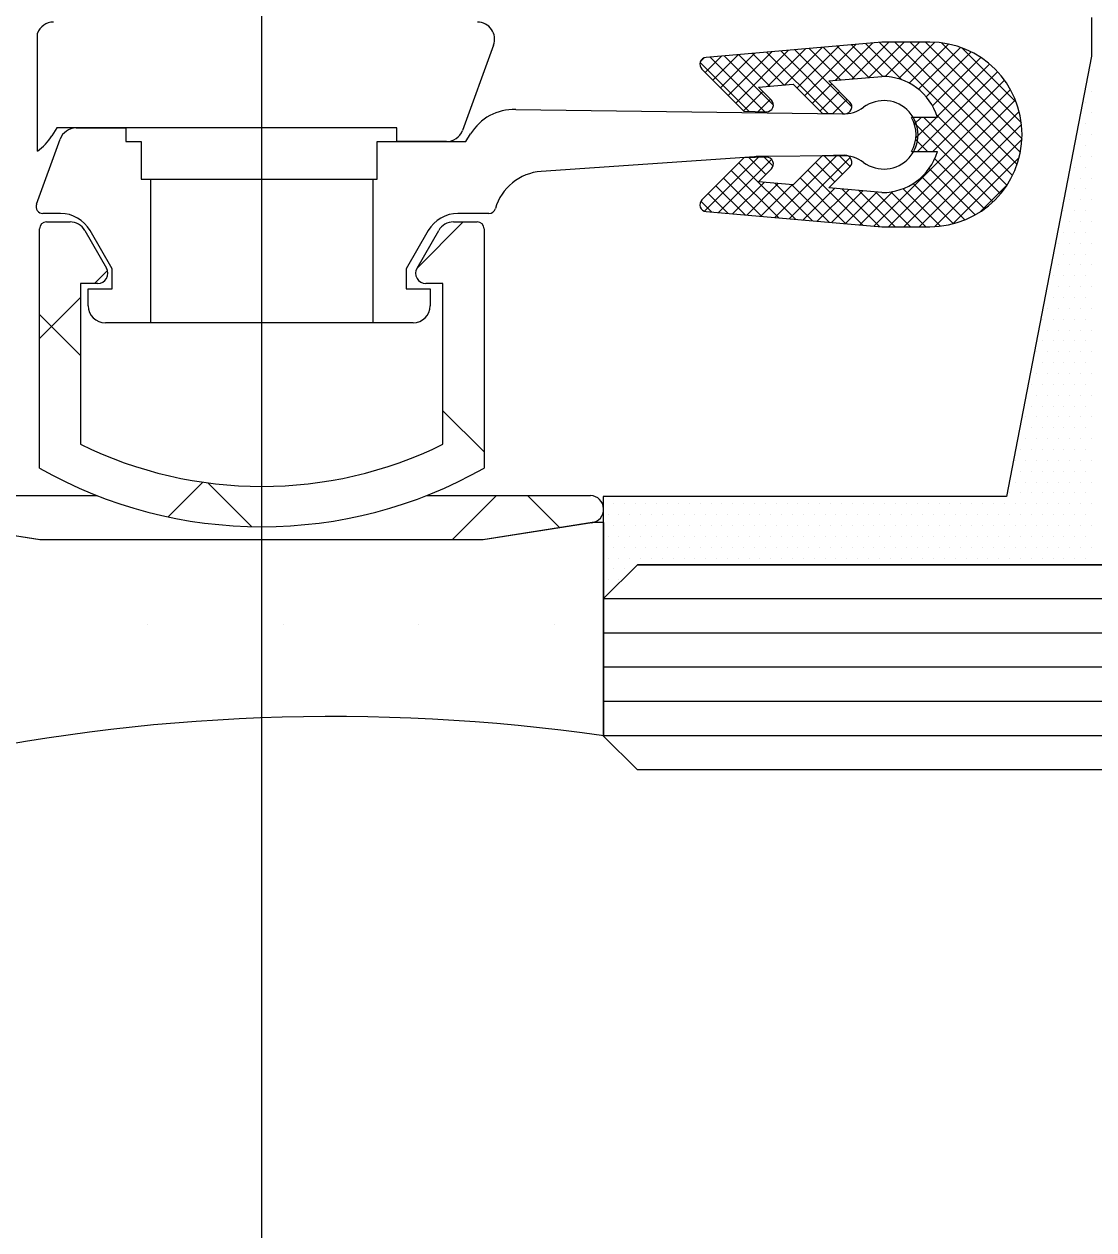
# Model space of a CAD drawing. Extents: x 820 to 5791, y 1495 to 5010.
# Drawn here: x 3401.441 to 3404.57, y 2075.662 to 2079.189 of the extents above; entities that cross this region are included whole.
import ezdxf

# ---------------------------------------------------------------- set-up
doc = ezdxf.new("R2010")
doc.units = 0
doc.header["$LTSCALE"] = 20
doc.layers.get('0').update_dxf_attribs({"linetype": 'CONTINUOUS', "lineweight": 15})
doc.layers.get('DEFPOINTS').update_dxf_attribs({"linetype": 'CONTINUOUS'})
doc.layers.add('_00_TT_PLASTER INTERIOR', color=60, linetype='CONTINUOUS', lineweight=0)
doc.layers.add('ölç', color=63, linetype='CONTINUOUS', lineweight=20)
doc.layers.add('dış ölçü', color=7, linetype='CONTINUOUS', lineweight=20, true_color=0x0d6787)
doc.styles.add('TRS', font='times.ttf', dxfattribs={"width": 0.8})
doc.dimstyles.new('dış ölçü', dxfattribs={"dimtxt": 12, "dimasz": 5, "dimexe": 5, "dimexo": 35, "dimgap": 5, "dimtad": 1, "dimdec": 0, "dimdsep": 46, "dimtxsty": 'TRS', "dimblk": 'DOT', "dimcen": 0, "dimdle": 0.1, "dimclrd": 256, "dimclre": 256, "dimclrt": 73, "dimadec": 0, "dimazin": 0, "dimtfac": 0.3, "dimtdec": 0, "dimtix": 1, "dimtmove": 2, "dimatfit": 3, "dimldrblk": 'DOT', "dimfxl": 1, "dimfxlon": 1, "dimtolj": 1, "dimarcsym": 0})

# ---------------------------------------------------------------- blocks, each defined once
blk = doc.blocks.new('_Dot')
at = {"layer": 'ölç', "color": 0, "lineweight": -2}
blk.add_line((-0.5, 0), (-1, 0), dxfattribs=at)
at = {"layer": 'ölç', "color": 0, "const_width": 0.5}
blk.add_lwpolyline([(-0.25, 0, 1), (0.25, 0, 1)], format="xyb", close=True, dxfattribs=at)
blk = doc.blocks.new('*D176')
at = {"layer": 'DEFPOINTS', "color": 0, "transparency": 16777216}
for p in [(2844.1763, 2097.0445), (3414.391, 2084.5543), (3414.391, 1809.2783)]:
    blk.add_point(p, dxfattribs=at)
at = {"layer": 'dış ölçü', "lineweight": -2, "transparency": 16777216}
for p, q in [((2844.1763, 1810.2783), (2844.1763, 1804.2783)), ((3414.391, 1810.2783), (3414.391, 1804.2783)), ((2849.1763, 1809.2783), (3409.391, 1809.2783))]:
    blk.add_line(p, q, dxfattribs=at)
at = {"layer": 'dış ölçü', "lineweight": -2, "transparency": 16777216, "xscale": 5, "yscale": 5, "zscale": 5, "rotation": 180}
blk.add_blockref('_Dot', (2844.1763, 1809.2783), dxfattribs=at)
at = {"layer": 'dış ölçü', "lineweight": -2, "transparency": 16777216, "xscale": 5, "yscale": 5, "zscale": 5}
blk.add_blockref('_Dot', (3414.391, 1809.2783), dxfattribs=at)
at = {"layer": 'dış ölçü', "color": 73, "transparency": 16777216, "insert": (3129.2837, 1820.3994), "char_height": 12, "attachment_point": 5, "style": 'TRS'}
blk.add_mtext('\\A1;570', dxfattribs=at)
blk = doc.blocks.new('*D180')
at = {"layer": 'DEFPOINTS', "color": 0, "transparency": 16777216}
for p in [(3700.9717, 2100.0445), (2054.2879, 2083.4408), (3700.9717, 1729.2783)]:
    blk.add_point(p, dxfattribs=at)
at = {"layer": 'dış ölçü', "lineweight": -2, "transparency": 16777216}
for p, q in [((2054.2879, 1730.2783), (2054.2879, 1724.2783)), ((3700.9717, 1730.2783), (3700.9717, 1724.2783)), ((2059.2879, 1729.2783), (3695.9717, 1729.2783))]:
    blk.add_line(p, q, dxfattribs=at)
at = {"layer": 'dış ölçü', "lineweight": -2, "transparency": 16777216, "xscale": 5, "yscale": 5, "zscale": 5, "rotation": 180}
blk.add_blockref('_Dot', (2054.2879, 1729.2783), dxfattribs=at)
at = {"layer": 'dış ölçü', "lineweight": -2, "transparency": 16777216, "xscale": 5, "yscale": 5, "zscale": 5}
blk.add_blockref('_Dot', (3700.9717, 1729.2783), dxfattribs=at)
at = {"layer": 'dış ölçü', "color": 73, "transparency": 16777216, "insert": (2877.6298, 1740.3994), "char_height": 12, "attachment_point": 5, "style": 'TRS'}
blk.add_mtext('\\A1;1647', dxfattribs=at)
blk = doc.blocks.new('HGJFG')
at = {"color": 9, "ltscale": 0.5}
blk.add_line((-1762.4509, -3298.0946), (-1762.4509, -3268.2405), dxfattribs=at)
at = {"color": 9}
for p, q in [((-1760.0245, -3291.1423), (-1760.0245, -3291.2551)), ((-1763.1072, -3291.5327), (-1763.1072, -3291.1882)), ((-1761.773, -3291.2224), (-1761.8639, -3291.4721)), ((-1760.6368, -3291.214), (-1761.1514, -3291.2588)), ((-1760.9703, -3291.343), (-1760.8607, -3291.2335)), ((-1760.9211, -3291.3387), (-1760.8116, -3291.2292)), ((-1760.7249, -3291.403), (-1760.8916, -3291.2362)), ((-1760.8852, -3291.3478), (-1760.7624, -3291.2249)), ((-1760.8628, -3291.3702), (-1760.7132, -3291.2207)), ((-1760.7583, -3291.3246), (-1760.8503, -3291.2326)), ((-1760.717, -3291.321), (-1760.809, -3291.229)), ((-1760.7735, -3291.3259), (-1760.664, -3291.2164)), ((-1760.6757, -3291.3174), (-1760.7677, -3291.2254)), ((-1760.6342, -3291.314), (-1760.7264, -3291.2218)), ((-1760.7244, -3291.3216), (-1760.6168, -3291.214)), ((-1760.5792, -3291.3241), (-1760.6851, -3291.2182)), ((-1760.6752, -3291.3173), (-1760.5719, -3291.214)), ((-1760.2548, -3291.6036), (-1760.6438, -3291.2146)), ((-1760.497, -3291.214), (-1760.6368, -3291.214)), ((-1760.6272, -3291.3143), (-1760.527, -3291.214)), ((-1760.2416, -3291.5719), (-1760.5995, -3291.214)), ((-1760.589, -3291.3209), (-1760.4825, -3291.2144)), ((-1760.5571, -3291.3339), (-1760.4427, -3291.2195)), ((-1760.2321, -3291.5365), (-1760.5546, -3291.214)), ((-1760.5301, -3291.3518), (-1760.4075, -3291.2293)), ((-1760.2272, -3291.4965), (-1760.5097, -3291.214)), ((-1760.2291, -3291.4496), (-1760.4626, -3291.2162)), ((-1760.2438, -3291.3901), (-1760.403, -3291.2309)), ((-1761.1684, -3291.2717), (-1761.1566, -3291.2599)), ((-1761.1542, -3291.3024), (-1761.1066, -3291.2549)), ((-1760.9799, -3291.4173), (-1761.1395, -3291.2577)), ((-1761.1317, -3291.3249), (-1761.0575, -3291.2506)), ((-1761.1093, -3291.3473), (-1761.0083, -3291.2463)), ((-1760.9543, -3291.398), (-1761.0982, -3291.2541)), ((-1761.0868, -3291.3698), (-1760.9591, -3291.242)), ((-1761.0644, -3291.3922), (-1760.9099, -3291.2378)), ((-1760.9649, -3291.3425), (-1761.0569, -3291.2505)), ((-1760.9236, -3291.3389), (-1761.0156, -3291.2469)), ((-1760.7956, -3291.422), (-1760.9743, -3291.2434)), ((-1760.7495, -3291.4232), (-1760.9329, -3291.2398)), ((-1760.5073, -3291.374), (-1760.376, -3291.2426)), ((-1760.4889, -3291.4005), (-1760.3476, -3291.2591)), ((-1760.0245, -3291.2551), (-1760.2724, -3292.5423)), ((-1761.026, -3291.4161), (-1761.1689, -3291.2732)), ((-1761.1638, -3291.2928), (-1761.0408, -3291.4158)), ((-1760.5327, -3291.5341), (-1760.299, -3291.3004)), ((-1760.4752, -3291.4317), (-1760.322, -3291.2784)), ((-1760.0253, -3291.2941), (-1760.0253, -3291.2941)), ((-1760.998, -3291.3454), (-1760.8964, -3291.3366)), ((-1760.8964, -3291.3366), (-1760.8114, -3291.4216)), ((-1760.8403, -3291.3927), (-1760.7838, -3291.3361)), ((-1760.7923, -3291.3275), (-1760.637, -3291.314)), ((-1760.7307, -3291.3892), (-1760.7923, -3291.3275)), ((-1760.4878, -3291.5341), (-1760.2787, -3291.325)), ((-1761.0419, -3291.4147), (-1760.9854, -3291.3581)), ((-1760.9601, -3291.3833), (-1760.998, -3291.3454)), ((-1760.8179, -3291.4151), (-1760.7613, -3291.3586)), ((-1760.6608, -3291.752), (-1760.2612, -3291.3524)), ((-1760.0253, -3291.3576), (-1760.0253, -3291.3576)), ((-1761.7083, -3291.4107), (-1760.7525, -3291.424)), ((-1760.9992, -3291.4168), (-1760.9629, -3291.3806)), ((-1760.7803, -3291.4224), (-1760.7389, -3291.381)), ((-1760.618, -3291.754), (-1760.2467, -3291.3827)), ((-1760.0412, -3291.3894), (-1760.0412, -3291.3894)), ((-1761.0408, -3291.4158), (-1760.9748, -3291.4175)), ((-1760.8114, -3291.4216), (-1760.7454, -3291.4233)), ((-1760.5731, -3291.754), (-1760.2355, -3291.4165)), ((-1760.4745, -3291.4341), (-1760.5503, -3291.4341)), ((-1760.5418, -3291.4533), (-1760.5225, -3291.4341)), ((-1760.5374, -3291.4939), (-1760.4776, -3291.4341)), ((-1760.2904, -3291.6579), (-1760.5142, -3291.4341)), ((-1760.2712, -3291.6321), (-1760.4771, -3291.4262)), ((-1760.0253, -3291.4211), (-1760.0253, -3291.4211)), ((-1763.05, -3291.465), (-1763.0646, -3291.4875)), ((-1762.0559, -3291.465), (-1763.05, -3291.465)), ((-1762.9939, -3291.465), (-1762.8489, -3291.465)), ((-1762.8489, -3291.465), (-1762.8489, -3291.505)), ((-1762.0559, -3291.505), (-1762.0559, -3291.465)), ((-1761.8539, -3291.505), (-1761.8402, -3291.4826)), ((-1760.3122, -3291.6809), (-1760.5428, -3291.4503)), ((-1760.5282, -3291.754), (-1760.2286, -3291.4544)), ((-1760.0412, -3291.4529), (-1760.0412, -3291.4529)), ((-1763.1101, -3291.6882), (-1763.0409, -3291.4979)), ((-1762.8489, -3291.505), (-1762.8034, -3291.505)), ((-1762.8034, -3291.505), (-1762.8034, -3291.615)), ((-1762.1134, -3291.615), (-1762.1134, -3291.505)), ((-1762.1134, -3291.505), (-1761.8539, -3291.505)), ((-1761.9109, -3291.505), (-1762.0559, -3291.505)), ((-1760.504, -3291.5341), (-1760.5382, -3291.4998)), ((-1760.4829, -3291.7537), (-1760.2273, -3291.4981)), ((-1760.0729, -3291.5164), (-1760.0729, -3291.5164)), ((-1760.0571, -3291.4846), (-1760.0571, -3291.4846)), ((-1760.0412, -3291.5164), (-1760.0412, -3291.5164)), ((-1760.0253, -3291.4846), (-1760.0253, -3291.4846)), ((-1761.0094, -3291.549), (-1761.6338, -3291.5922)), ((-1761.0408, -3291.5523), (-1761.1638, -3291.6753)), ((-1761.156, -3291.7084), (-1760.9989, -3291.5513)), ((-1760.9748, -3291.5506), (-1761.0408, -3291.5523)), ((-1760.9761, -3291.6007), (-1761.0249, -3291.5519)), ((-1760.7525, -3291.546), (-1761.0007, -3291.5487)), ((-1760.9552, -3291.5767), (-1760.9811, -3291.5508)), ((-1760.95, -3291.7268), (-1760.7685, -3291.5453)), ((-1760.9087, -3291.7304), (-1760.7298, -3291.5516)), ((-1760.8114, -3291.5464), (-1760.8964, -3291.6315)), ((-1760.7454, -3291.5447), (-1760.8114, -3291.5464)), ((-1760.7521, -3291.6002), (-1760.806, -3291.5463)), ((-1760.7297, -3291.5778), (-1760.7622, -3291.5452)), ((-1760.5504, -3291.5341), (-1760.4745, -3291.5341)), ((-1760.5489, -3291.5341), (-1760.5498, -3291.5331)), ((-1760.4299, -3291.7456), (-1760.2354, -3291.5511)), ((-1760.0571, -3291.5481), (-1760.0571, -3291.5481)), ((-1760.0253, -3291.5481), (-1760.0253, -3291.5481)), ((-1761.1152, -3291.7125), (-1760.9597, -3291.557)), ((-1760.9388, -3291.7278), (-1761.0776, -3291.5891)), ((-1760.8896, -3291.7321), (-1761.0551, -3291.5666)), ((-1760.998, -3291.6226), (-1760.9601, -3291.5848)), ((-1760.693, -3291.7492), (-1760.8535, -3291.5886)), ((-1760.7745, -3291.6227), (-1760.8311, -3291.5661)), ((-1760.7923, -3291.6405), (-1760.7307, -3291.5789)), ((-1760.3639, -3291.719), (-1760.4992, -3291.5837)), ((-1760.3367, -3291.7013), (-1760.4826, -3291.5554)), ((-1760.0729, -3291.5799), (-1760.0729, -3291.5799)), ((-1760.0412, -3291.5799), (-1760.0412, -3291.5799)), ((-1762.8034, -3291.615), (-1762.1134, -3291.615)), ((-1762.7763, -3291.615), (-1762.7763, -3292.035)), ((-1762.1263, -3291.615), (-1762.1263, -3292.035)), ((-1760.988, -3291.7235), (-1761.1, -3291.6115)), ((-1761.0739, -3291.7161), (-1760.9819, -3291.624)), ((-1760.8964, -3291.6315), (-1760.998, -3291.6226)), ((-1760.7421, -3291.7449), (-1760.876, -3291.611)), ((-1760.3941, -3291.7337), (-1760.5202, -3291.6076)), ((-1760.0888, -3291.6116), (-1760.0888, -3291.6116)), ((-1760.0571, -3291.6116), (-1760.0571, -3291.6116)), ((-1760.0253, -3291.6116), (-1760.0253, -3291.6116)), ((-1761.0863, -3291.715), (-1761.1449, -3291.6564)), ((-1761.0372, -3291.7193), (-1761.1225, -3291.634)), ((-1761.0326, -3291.7197), (-1760.9406, -3291.6276)), ((-1760.9913, -3291.7232), (-1760.8993, -3291.6312)), ((-1760.8405, -3291.7363), (-1760.95, -3291.6268)), ((-1760.7913, -3291.7406), (-1760.9008, -3291.6311)), ((-1760.8674, -3291.734), (-1760.7753, -3291.642)), ((-1760.826, -3291.7376), (-1760.734, -3291.6456)), ((-1760.637, -3291.6541), (-1760.7923, -3291.6405)), ((-1760.7847, -3291.7412), (-1760.6928, -3291.6492)), ((-1760.6438, -3291.7534), (-1760.7533, -3291.6439)), ((-1760.7434, -3291.7448), (-1760.6515, -3291.6528)), ((-1760.5983, -3291.754), (-1760.7041, -3291.6482)), ((-1760.7021, -3291.7484), (-1760.6047, -3291.651)), ((-1760.5534, -3291.754), (-1760.6549, -3291.6525)), ((-1760.5085, -3291.754), (-1760.6105, -3291.652)), ((-1760.4654, -3291.7522), (-1760.5752, -3291.6425)), ((-1760.4277, -3291.745), (-1760.5454, -3291.6273)), ((-1760.3499, -3291.7105), (-1760.2705, -3291.6311)), ((-1760.0729, -3291.6434), (-1760.0729, -3291.6434)), ((-1760.0412, -3291.6434), (-1760.0412, -3291.6434)), ((-1761.1355, -3291.7107), (-1761.1669, -3291.6793)), ((-1760.0888, -3291.6751), (-1760.0888, -3291.6751)), ((-1760.0571, -3291.6751), (-1760.0571, -3291.6751)), ((-1760.0253, -3291.6751), (-1760.0253, -3291.6751)), ((-1763.0396, -3291.715), (-1763.0913, -3291.715)), ((-1761.7868, -3291.715), (-1761.8772, -3291.715)), ((-1761.7868, -3291.715), (-1761.7868, -3291.715)), ((-1761.1514, -3291.7093), (-1760.637, -3291.754)), ((-1760.1047, -3291.7069), (-1760.1047, -3291.7069)), ((-1760.0729, -3291.7069), (-1760.0729, -3291.7069)), ((-1760.0412, -3291.7069), (-1760.0412, -3291.7069)), ((-1763.1009, -3292.4599), (-1763.1009, -3291.7599)), ((-1763.0809, -3291.7399), (-1763.0118, -3291.7399)), ((-1762.9685, -3291.7649), (-1762.9049, -3291.8749)), ((-1762.8884, -3291.877), (-1762.953, -3291.765)), ((-1761.9638, -3291.765), (-1762.0284, -3291.877)), ((-1761.8619, -3291.7399), (-1761.9969, -3291.875)), ((-1761.9969, -3291.8749), (-1761.9334, -3291.7649)), ((-1761.8901, -3291.7399), (-1761.8209, -3291.7399)), ((-1761.8009, -3291.7599), (-1761.8009, -3292.4599)), ((-1760.637, -3291.754), (-1760.497, -3291.754)), ((-1760.0888, -3291.7386), (-1760.0888, -3291.7386)), ((-1760.0571, -3291.7386), (-1760.0571, -3291.7386)), ((-1760.0253, -3291.7386), (-1760.0253, -3291.7386)), ((-1760.1047, -3291.7704), (-1760.1047, -3291.7704)), ((-1760.0729, -3291.7704), (-1760.0729, -3291.7704)), ((-1760.0412, -3291.7704), (-1760.0412, -3291.7704)), ((-1760.1206, -3291.8021), (-1760.1206, -3291.8021)), ((-1760.1047, -3291.8339), (-1760.1047, -3291.8339)), ((-1760.0888, -3291.8021), (-1760.0888, -3291.8021)), ((-1760.0729, -3291.8339), (-1760.0729, -3291.8339)), ((-1760.0571, -3291.8021), (-1760.0571, -3291.8021)), ((-1760.0412, -3291.8339), (-1760.0412, -3291.8339)), ((-1760.0253, -3291.8021), (-1760.0253, -3291.8021)), ((-1760.1206, -3291.8656), (-1760.1206, -3291.8656)), ((-1760.0888, -3291.8656), (-1760.0888, -3291.8656)), ((-1760.0571, -3291.8656), (-1760.0571, -3291.8656)), ((-1760.0253, -3291.8656), (-1760.0253, -3291.8656)), ((-1762.902, -3291.882), (-1762.9399, -3291.9199)), ((-1762.8884, -3291.935), (-1762.8884, -3291.877)), ((-1762.0284, -3291.877), (-1762.0284, -3291.935)), ((-1760.1364, -3291.8974), (-1760.1364, -3291.8974)), ((-1760.1047, -3291.8974), (-1760.1047, -3291.8974)), ((-1760.0729, -3291.8974), (-1760.0729, -3291.8974)), ((-1760.0412, -3291.8974), (-1760.0412, -3291.8974)), ((-1762.9309, -3291.9199), (-1762.9809, -3291.9199)), ((-1762.9809, -3291.9199), (-1762.9809, -3292.3899)), ((-1762.9584, -3291.985), (-1762.9584, -3291.935)), ((-1762.9584, -3291.935), (-1762.8884, -3291.935)), ((-1762.0284, -3291.935), (-1761.9584, -3291.935)), ((-1761.9209, -3291.9199), (-1761.9709, -3291.9199)), ((-1761.9584, -3291.935), (-1761.9584, -3291.985)), ((-1761.9209, -3292.3899), (-1761.9209, -3291.9199)), ((-1760.1523, -3291.9291), (-1760.1523, -3291.9291)), ((-1760.1206, -3291.9291), (-1760.1206, -3291.9291)), ((-1760.0888, -3291.9291), (-1760.0888, -3291.9291)), ((-1760.0571, -3291.9291), (-1760.0571, -3291.9291)), ((-1760.0253, -3291.9291), (-1760.0253, -3291.9291)), ((-1762.9809, -3291.9609), (-1763.1009, -3292.0809)), ((-1760.1364, -3291.9609), (-1760.1364, -3291.9609)), ((-1760.1047, -3291.9609), (-1760.1047, -3291.9609)), ((-1760.0729, -3291.9609), (-1760.0729, -3291.9609)), ((-1760.0412, -3291.9609), (-1760.0412, -3291.9609)), ((-1763.1009, -3292.0105), (-1762.9809, -3292.1305)), ((-1760.1523, -3291.9926), (-1760.1523, -3291.9926)), ((-1760.1206, -3291.9926), (-1760.1206, -3291.9926)), ((-1760.0888, -3291.9926), (-1760.0888, -3291.9926)), ((-1760.0571, -3291.9926), (-1760.0571, -3291.9926)), ((-1760.0253, -3291.9926), (-1760.0253, -3291.9926)), ((-1762.0084, -3292.035), (-1762.9084, -3292.035)), ((-1760.1682, -3292.0244), (-1760.1682, -3292.0244)), ((-1760.1364, -3292.0244), (-1760.1364, -3292.0244)), ((-1760.1047, -3292.0244), (-1760.1047, -3292.0244)), ((-1760.0729, -3292.0244), (-1760.0729, -3292.0244)), ((-1760.0412, -3292.0244), (-1760.0412, -3292.0244)), ((-1760.1523, -3292.0561), (-1760.1523, -3292.0561)), ((-1760.1206, -3292.0561), (-1760.1206, -3292.0561)), ((-1760.0888, -3292.0561), (-1760.0888, -3292.0561)), ((-1760.0571, -3292.0561), (-1760.0571, -3292.0561)), ((-1760.0253, -3292.0561), (-1760.0253, -3292.0561)), ((-1760.1682, -3292.0879), (-1760.1682, -3292.0879)), ((-1760.1364, -3292.0879), (-1760.1364, -3292.0879)), ((-1760.1047, -3292.0879), (-1760.1047, -3292.0879)), ((-1760.0729, -3292.0879), (-1760.0729, -3292.0879)), ((-1760.0412, -3292.0879), (-1760.0412, -3292.0879)), ((-1760.1841, -3292.1196), (-1760.1841, -3292.1196)), ((-1760.1682, -3292.1514), (-1760.1682, -3292.1514)), ((-1760.1523, -3292.1196), (-1760.1523, -3292.1196)), ((-1760.1364, -3292.1514), (-1760.1364, -3292.1514)), ((-1760.1206, -3292.1196), (-1760.1206, -3292.1196)), ((-1760.1047, -3292.1514), (-1760.1047, -3292.1514)), ((-1760.0888, -3292.1196), (-1760.0888, -3292.1196)), ((-1760.0729, -3292.1514), (-1760.0729, -3292.1514)), ((-1760.0571, -3292.1196), (-1760.0571, -3292.1196)), ((-1760.0412, -3292.1514), (-1760.0412, -3292.1514)), ((-1760.0253, -3292.1196), (-1760.0253, -3292.1196)), ((-1760.1841, -3292.1831), (-1760.1841, -3292.1831)), ((-1760.1523, -3292.1831), (-1760.1523, -3292.1831)), ((-1760.1206, -3292.1831), (-1760.1206, -3292.1831)), ((-1760.0888, -3292.1831), (-1760.0888, -3292.1831)), ((-1760.0571, -3292.1831), (-1760.0571, -3292.1831)), ((-1760.0253, -3292.1831), (-1760.0253, -3292.1831)), ((-1760.1999, -3292.2149), (-1760.1999, -3292.2149)), ((-1760.1682, -3292.2149), (-1760.1682, -3292.2149)), ((-1760.1364, -3292.2149), (-1760.1364, -3292.2149)), ((-1760.1047, -3292.2149), (-1760.1047, -3292.2149)), ((-1760.0729, -3292.2149), (-1760.0729, -3292.2149)), ((-1760.0412, -3292.2149), (-1760.0412, -3292.2149)), ((-1760.1841, -3292.2466), (-1760.1841, -3292.2466)), ((-1760.1523, -3292.2466), (-1760.1523, -3292.2466)), ((-1760.1206, -3292.2466), (-1760.1206, -3292.2466)), ((-1760.0888, -3292.2466), (-1760.0888, -3292.2466)), ((-1760.0571, -3292.2466), (-1760.0571, -3292.2466)), ((-1760.0253, -3292.2466), (-1760.0253, -3292.2466)), ((-1761.9209, -3292.2925), (-1761.8009, -3292.4125)), ((-1760.1999, -3292.2784), (-1760.1999, -3292.2784)), ((-1760.1682, -3292.2784), (-1760.1682, -3292.2784)), ((-1760.1364, -3292.2784), (-1760.1364, -3292.2784)), ((-1760.1047, -3292.2784), (-1760.1047, -3292.2784)), ((-1760.0729, -3292.2784), (-1760.0729, -3292.2784)), ((-1760.0412, -3292.2784), (-1760.0412, -3292.2784)), ((-1760.2158, -3292.3101), (-1760.2158, -3292.3101)), ((-1760.1841, -3292.3101), (-1760.1841, -3292.3101)), ((-1760.1523, -3292.3101), (-1760.1523, -3292.3101)), ((-1760.1206, -3292.3101), (-1760.1206, -3292.3101)), ((-1760.0888, -3292.3101), (-1760.0888, -3292.3101)), ((-1760.0571, -3292.3101), (-1760.0571, -3292.3101)), ((-1760.0253, -3292.3101), (-1760.0253, -3292.3101)), ((-1760.2317, -3292.3419), (-1760.2317, -3292.3419)), ((-1760.1999, -3292.3419), (-1760.1999, -3292.3419)), ((-1760.1682, -3292.3419), (-1760.1682, -3292.3419)), ((-1760.1364, -3292.3419), (-1760.1364, -3292.3419)), ((-1760.1047, -3292.3419), (-1760.1047, -3292.3419)), ((-1760.0729, -3292.3419), (-1760.0729, -3292.3419)), ((-1760.0412, -3292.3419), (-1760.0412, -3292.3419)), ((-1760.2158, -3292.3736), (-1760.2158, -3292.3736)), ((-1760.1841, -3292.3736), (-1760.1841, -3292.3736)), ((-1760.1523, -3292.3736), (-1760.1523, -3292.3736)), ((-1760.1206, -3292.3736), (-1760.1206, -3292.3736)), ((-1760.0888, -3292.3736), (-1760.0888, -3292.3736)), ((-1760.0571, -3292.3736), (-1760.0571, -3292.3736)), ((-1760.0253, -3292.3736), (-1760.0253, -3292.3736)), ((-1760.2317, -3292.4054), (-1760.2317, -3292.4054)), ((-1760.1999, -3292.4054), (-1760.1999, -3292.4054)), ((-1760.1682, -3292.4054), (-1760.1682, -3292.4054)), ((-1760.1364, -3292.4054), (-1760.1364, -3292.4054)), ((-1760.1047, -3292.4054), (-1760.1047, -3292.4054)), ((-1760.0729, -3292.4054), (-1760.0729, -3292.4054)), ((-1760.0412, -3292.4054), (-1760.0412, -3292.4054)), ((-1760.2476, -3292.4371), (-1760.2476, -3292.4371)), ((-1760.2317, -3292.4689), (-1760.2317, -3292.4689)), ((-1760.2158, -3292.4371), (-1760.2158, -3292.4371)), ((-1760.1999, -3292.4689), (-1760.1999, -3292.4689)), ((-1760.1841, -3292.4371), (-1760.1841, -3292.4371)), ((-1760.1682, -3292.4689), (-1760.1682, -3292.4689)), ((-1760.1523, -3292.4371), (-1760.1523, -3292.4371)), ((-1760.1364, -3292.4689), (-1760.1364, -3292.4689)), ((-1760.1206, -3292.4371), (-1760.1206, -3292.4371)), ((-1760.1047, -3292.4689), (-1760.1047, -3292.4689)), ((-1760.0888, -3292.4371), (-1760.0888, -3292.4371)), ((-1760.0729, -3292.4689), (-1760.0729, -3292.4689)), ((-1760.0571, -3292.4371), (-1760.0571, -3292.4371)), ((-1760.0412, -3292.4689), (-1760.0412, -3292.4689)), ((-1760.0253, -3292.4371), (-1760.0253, -3292.4371)), ((-1762.6229, -3292.5009), (-1762.7244, -3292.6024)), ((-1762.6085, -3292.5029), (-1762.4807, -3292.6307)), ((-1760.2476, -3292.5006), (-1760.2476, -3292.5006)), ((-1760.2158, -3292.5006), (-1760.2158, -3292.5006)), ((-1760.1841, -3292.5006), (-1760.1841, -3292.5006)), ((-1760.1523, -3292.5006), (-1760.1523, -3292.5006)), ((-1760.1206, -3292.5006), (-1760.1206, -3292.5006)), ((-1760.0888, -3292.5006), (-1760.0888, -3292.5006)), ((-1760.0571, -3292.5006), (-1760.0571, -3292.5006)), ((-1760.0253, -3292.5006), (-1760.0253, -3292.5006)), ((-1763.4123, -3292.5399), (-1762.9329, -3292.5399)), ((-1761.969, -3292.5399), (-1761.4895, -3292.5399)), ((-1761.7639, -3292.5399), (-1761.8939, -3292.6699)), ((-1761.6735, -3292.5399), (-1761.579, -3292.6344)), ((-1760.2634, -3292.5324), (-1760.2634, -3292.5324)), ((-1760.2317, -3292.5324), (-1760.2317, -3292.5324)), ((-1760.1999, -3292.5324), (-1760.1999, -3292.5324)), ((-1760.1682, -3292.5324), (-1760.1682, -3292.5324)), ((-1760.1364, -3292.5324), (-1760.1364, -3292.5324)), ((-1760.1047, -3292.5324), (-1760.1047, -3292.5324)), ((-1760.0729, -3292.5324), (-1760.0729, -3292.5324)), ((-1760.0412, -3292.5324), (-1760.0412, -3292.5324)), ((-1760.2724, -3292.5423), (-1761.4524, -3292.5423)), ((-1761.4524, -3292.5423), (-1761.4524, -3292.8423)), ((-1761.4223, -3292.5641), (-1761.4223, -3292.5641)), ((-1761.3906, -3292.5641), (-1761.3906, -3292.5641)), ((-1761.3588, -3292.5641), (-1761.3588, -3292.5641)), ((-1761.3271, -3292.5641), (-1761.3271, -3292.5641)), ((-1761.2953, -3292.5641), (-1761.2953, -3292.5641)), ((-1761.2636, -3292.5641), (-1761.2636, -3292.5641)), ((-1761.2318, -3292.5641), (-1761.2318, -3292.5641)), ((-1761.2001, -3292.5641), (-1761.2001, -3292.5641)), ((-1761.1683, -3292.5641), (-1761.1683, -3292.5641)), ((-1761.1366, -3292.5641), (-1761.1366, -3292.5641)), ((-1761.1048, -3292.5641), (-1761.1048, -3292.5641)), ((-1761.0731, -3292.5641), (-1761.0731, -3292.5641)), ((-1761.0413, -3292.5641), (-1761.0413, -3292.5641)), ((-1761.0096, -3292.5641), (-1761.0096, -3292.5641)), ((-1760.9778, -3292.5641), (-1760.9778, -3292.5641)), ((-1760.9461, -3292.5641), (-1760.9461, -3292.5641)), ((-1760.9143, -3292.5641), (-1760.9143, -3292.5641)), ((-1760.8826, -3292.5641), (-1760.8826, -3292.5641)), ((-1760.8508, -3292.5641), (-1760.8508, -3292.5641)), ((-1760.8191, -3292.5641), (-1760.8191, -3292.5641)), ((-1760.7873, -3292.5641), (-1760.7873, -3292.5641)), ((-1760.7556, -3292.5641), (-1760.7556, -3292.5641)), ((-1760.7238, -3292.5641), (-1760.7238, -3292.5641)), ((-1760.6921, -3292.5641), (-1760.6921, -3292.5641)), ((-1760.6603, -3292.5641), (-1760.6603, -3292.5641)), ((-1760.6286, -3292.5641), (-1760.6286, -3292.5641)), ((-1760.5968, -3292.5641), (-1760.5968, -3292.5641)), ((-1760.5651, -3292.5641), (-1760.5651, -3292.5641)), ((-1760.5333, -3292.5641), (-1760.5333, -3292.5641)), ((-1760.5016, -3292.5641), (-1760.5016, -3292.5641)), ((-1760.4698, -3292.5641), (-1760.4698, -3292.5641)), ((-1760.4381, -3292.5641), (-1760.4381, -3292.5641)), ((-1760.4063, -3292.5641), (-1760.4063, -3292.5641)), ((-1760.3746, -3292.5641), (-1760.3746, -3292.5641)), ((-1760.3428, -3292.5641), (-1760.3428, -3292.5641)), ((-1760.3111, -3292.5641), (-1760.3111, -3292.5641)), ((-1760.2793, -3292.5641), (-1760.2793, -3292.5641)), ((-1760.2476, -3292.5641), (-1760.2476, -3292.5641)), ((-1760.2158, -3292.5641), (-1760.2158, -3292.5641)), ((-1760.1841, -3292.5641), (-1760.1841, -3292.5641)), ((-1760.1523, -3292.5641), (-1760.1523, -3292.5641)), ((-1760.1206, -3292.5641), (-1760.1206, -3292.5641)), ((-1760.0888, -3292.5641), (-1760.0888, -3292.5641)), ((-1760.0571, -3292.5641), (-1760.0571, -3292.5641)), ((-1760.0253, -3292.5641), (-1760.0253, -3292.5641)), ((-1761.4382, -3292.5959), (-1761.4382, -3292.5959)), ((-1761.4064, -3292.5959), (-1761.4064, -3292.5959)), ((-1761.3747, -3292.5959), (-1761.3747, -3292.5959)), ((-1761.3429, -3292.5959), (-1761.3429, -3292.5959)), ((-1761.3112, -3292.5959), (-1761.3112, -3292.5959)), ((-1761.2794, -3292.5959), (-1761.2794, -3292.5959)), ((-1761.2477, -3292.5959), (-1761.2477, -3292.5959)), ((-1761.2159, -3292.5959), (-1761.2159, -3292.5959)), ((-1761.1842, -3292.5959), (-1761.1842, -3292.5959)), ((-1761.1524, -3292.5959), (-1761.1524, -3292.5959)), ((-1761.1207, -3292.5959), (-1761.1207, -3292.5959)), ((-1761.0889, -3292.5959), (-1761.0889, -3292.5959)), ((-1761.0572, -3292.5959), (-1761.0572, -3292.5959)), ((-1761.0254, -3292.5959), (-1761.0254, -3292.5959)), ((-1760.9937, -3292.5959), (-1760.9937, -3292.5959)), ((-1760.9619, -3292.5959), (-1760.9619, -3292.5959)), ((-1760.9302, -3292.5959), (-1760.9302, -3292.5959)), ((-1760.8984, -3292.5959), (-1760.8984, -3292.5959)), ((-1760.8667, -3292.5959), (-1760.8667, -3292.5959)), ((-1760.8349, -3292.5959), (-1760.8349, -3292.5959)), ((-1760.8032, -3292.5959), (-1760.8032, -3292.5959)), ((-1760.7714, -3292.5959), (-1760.7714, -3292.5959)), ((-1760.7397, -3292.5959), (-1760.7397, -3292.5959)), ((-1760.7079, -3292.5959), (-1760.7079, -3292.5959)), ((-1760.6762, -3292.5959), (-1760.6762, -3292.5959)), ((-1760.6444, -3292.5959), (-1760.6444, -3292.5959)), ((-1760.6127, -3292.5959), (-1760.6127, -3292.5959)), ((-1760.5809, -3292.5959), (-1760.5809, -3292.5959)), ((-1760.5492, -3292.5959), (-1760.5492, -3292.5959)), ((-1760.5174, -3292.5959), (-1760.5174, -3292.5959)), ((-1760.4857, -3292.5959), (-1760.4857, -3292.5959)), ((-1760.4539, -3292.5959), (-1760.4539, -3292.5959)), ((-1760.4222, -3292.5959), (-1760.4222, -3292.5959)), ((-1760.3904, -3292.5959), (-1760.3904, -3292.5959)), ((-1760.3587, -3292.5959), (-1760.3587, -3292.5959)), ((-1760.3269, -3292.5959), (-1760.3269, -3292.5959)), ((-1760.2952, -3292.5959), (-1760.2952, -3292.5959)), ((-1760.2634, -3292.5959), (-1760.2634, -3292.5959)), ((-1760.2317, -3292.5959), (-1760.2317, -3292.5959)), ((-1760.1999, -3292.5959), (-1760.1999, -3292.5959)), ((-1760.1682, -3292.5959), (-1760.1682, -3292.5959)), ((-1760.1364, -3292.5959), (-1760.1364, -3292.5959)), ((-1760.1047, -3292.5959), (-1760.1047, -3292.5959)), ((-1760.0729, -3292.5959), (-1760.0729, -3292.5959)), ((-1760.0412, -3292.5959), (-1760.0412, -3292.5959)), ((-1763.0997, -3292.6699), (-1763.4194, -3292.6192)), ((-1763.0988, -3292.6699), (-1763.4158, -3292.6196)), ((-1761.4842, -3292.6192), (-1761.8039, -3292.6699)), ((-1761.486, -3292.6196), (-1761.803, -3292.6699)), ((-1761.4509, -3292.6192), (-1761.4842, -3292.6192)), ((-1761.4509, -3293.2426), (-1761.4509, -3292.6192)), ((-1761.4223, -3292.6276), (-1761.4223, -3292.6276)), ((-1761.3906, -3292.6276), (-1761.3906, -3292.6276)), ((-1761.3588, -3292.6276), (-1761.3588, -3292.6276)), ((-1761.3271, -3292.6276), (-1761.3271, -3292.6276)), ((-1761.2953, -3292.6276), (-1761.2953, -3292.6276)), ((-1761.2636, -3292.6276), (-1761.2636, -3292.6276)), ((-1761.2318, -3292.6276), (-1761.2318, -3292.6276)), ((-1761.2001, -3292.6276), (-1761.2001, -3292.6276)), ((-1761.1683, -3292.6276), (-1761.1683, -3292.6276)), ((-1761.1366, -3292.6276), (-1761.1366, -3292.6276)), ((-1761.1048, -3292.6276), (-1761.1048, -3292.6276)), ((-1761.0731, -3292.6276), (-1761.0731, -3292.6276)), ((-1761.0413, -3292.6276), (-1761.0413, -3292.6276)), ((-1761.0096, -3292.6276), (-1761.0096, -3292.6276)), ((-1760.9778, -3292.6276), (-1760.9778, -3292.6276)), ((-1760.9461, -3292.6276), (-1760.9461, -3292.6276)), ((-1760.9143, -3292.6276), (-1760.9143, -3292.6276)), ((-1760.8826, -3292.6276), (-1760.8826, -3292.6276)), ((-1760.8508, -3292.6276), (-1760.8508, -3292.6276)), ((-1760.8191, -3292.6276), (-1760.8191, -3292.6276)), ((-1760.7873, -3292.6276), (-1760.7873, -3292.6276)), ((-1760.7556, -3292.6276), (-1760.7556, -3292.6276)), ((-1760.7238, -3292.6276), (-1760.7238, -3292.6276)), ((-1760.6921, -3292.6276), (-1760.6921, -3292.6276)), ((-1760.6603, -3292.6276), (-1760.6603, -3292.6276)), ((-1760.6286, -3292.6276), (-1760.6286, -3292.6276)), ((-1760.5968, -3292.6276), (-1760.5968, -3292.6276)), ((-1760.5651, -3292.6276), (-1760.5651, -3292.6276)), ((-1760.5333, -3292.6276), (-1760.5333, -3292.6276)), ((-1760.5016, -3292.6276), (-1760.5016, -3292.6276)), ((-1760.4698, -3292.6276), (-1760.4698, -3292.6276)), ((-1760.4381, -3292.6276), (-1760.4381, -3292.6276)), ((-1760.4063, -3292.6276), (-1760.4063, -3292.6276)), ((-1760.3746, -3292.6276), (-1760.3746, -3292.6276)), ((-1760.3428, -3292.6276), (-1760.3428, -3292.6276)), ((-1760.3111, -3292.6276), (-1760.3111, -3292.6276)), ((-1760.2793, -3292.6276), (-1760.2793, -3292.6276)), ((-1760.2476, -3292.6276), (-1760.2476, -3292.6276)), ((-1760.2158, -3292.6276), (-1760.2158, -3292.6276)), ((-1760.1841, -3292.6276), (-1760.1841, -3292.6276)), ((-1760.1523, -3292.6276), (-1760.1523, -3292.6276)), ((-1760.1206, -3292.6276), (-1760.1206, -3292.6276)), ((-1760.0888, -3292.6276), (-1760.0888, -3292.6276)), ((-1760.0571, -3292.6276), (-1760.0571, -3292.6276)), ((-1760.0253, -3292.6276), (-1760.0253, -3292.6276)), ((-1761.8039, -3292.6699), (-1763.0997, -3292.6699)), ((-1761.803, -3292.6699), (-1763.0988, -3292.6699)), ((-1761.4382, -3292.6594), (-1761.4382, -3292.6594)), ((-1761.4064, -3292.6594), (-1761.4064, -3292.6594)), ((-1761.3747, -3292.6594), (-1761.3747, -3292.6594)), ((-1761.3429, -3292.6594), (-1761.3429, -3292.6594)), ((-1761.3112, -3292.6594), (-1761.3112, -3292.6594)), ((-1761.2794, -3292.6594), (-1761.2794, -3292.6594)), ((-1761.2477, -3292.6594), (-1761.2477, -3292.6594)), ((-1761.2159, -3292.6594), (-1761.2159, -3292.6594)), ((-1761.1842, -3292.6594), (-1761.1842, -3292.6594)), ((-1761.1524, -3292.6594), (-1761.1524, -3292.6594)), ((-1761.1207, -3292.6594), (-1761.1207, -3292.6594)), ((-1761.0889, -3292.6594), (-1761.0889, -3292.6594)), ((-1761.0572, -3292.6594), (-1761.0572, -3292.6594)), ((-1761.0254, -3292.6594), (-1761.0254, -3292.6594)), ((-1760.9937, -3292.6594), (-1760.9937, -3292.6594)), ((-1760.9619, -3292.6594), (-1760.9619, -3292.6594)), ((-1760.9302, -3292.6594), (-1760.9302, -3292.6594)), ((-1760.8984, -3292.6594), (-1760.8984, -3292.6594)), ((-1760.8667, -3292.6594), (-1760.8667, -3292.6594)), ((-1760.8349, -3292.6594), (-1760.8349, -3292.6594)), ((-1760.8032, -3292.6594), (-1760.8032, -3292.6594)), ((-1760.7714, -3292.6594), (-1760.7714, -3292.6594)), ((-1760.7397, -3292.6594), (-1760.7397, -3292.6594)), ((-1760.7079, -3292.6594), (-1760.7079, -3292.6594)), ((-1760.6762, -3292.6594), (-1760.6762, -3292.6594)), ((-1760.6444, -3292.6594), (-1760.6444, -3292.6594)), ((-1760.6127, -3292.6594), (-1760.6127, -3292.6594)), ((-1760.5809, -3292.6594), (-1760.5809, -3292.6594)), ((-1760.5492, -3292.6594), (-1760.5492, -3292.6594)), ((-1760.5174, -3292.6594), (-1760.5174, -3292.6594)), ((-1760.4857, -3292.6594), (-1760.4857, -3292.6594)), ((-1760.4539, -3292.6594), (-1760.4539, -3292.6594)), ((-1760.4222, -3292.6594), (-1760.4222, -3292.6594)), ((-1760.3904, -3292.6594), (-1760.3904, -3292.6594)), ((-1760.3587, -3292.6594), (-1760.3587, -3292.6594)), ((-1760.3269, -3292.6594), (-1760.3269, -3292.6594)), ((-1760.2952, -3292.6594), (-1760.2952, -3292.6594)), ((-1760.2634, -3292.6594), (-1760.2634, -3292.6594)), ((-1760.2317, -3292.6594), (-1760.2317, -3292.6594)), ((-1760.1999, -3292.6594), (-1760.1999, -3292.6594)), ((-1760.1682, -3292.6594), (-1760.1682, -3292.6594)), ((-1760.1364, -3292.6594), (-1760.1364, -3292.6594)), ((-1760.1047, -3292.6594), (-1760.1047, -3292.6594)), ((-1760.0729, -3292.6594), (-1760.0729, -3292.6594)), ((-1760.0412, -3292.6594), (-1760.0412, -3292.6594)), ((-1761.4223, -3292.6911), (-1761.4223, -3292.6911)), ((-1761.3906, -3292.6911), (-1761.3906, -3292.6911)), ((-1761.3588, -3292.6911), (-1761.3588, -3292.6911)), ((-1761.3271, -3292.6911), (-1761.3271, -3292.6911)), ((-1761.2953, -3292.6911), (-1761.2953, -3292.6911)), ((-1761.2636, -3292.6911), (-1761.2636, -3292.6911)), ((-1761.2318, -3292.6911), (-1761.2318, -3292.6911)), ((-1761.2001, -3292.6911), (-1761.2001, -3292.6911)), ((-1761.1683, -3292.6911), (-1761.1683, -3292.6911)), ((-1761.1366, -3292.6911), (-1761.1366, -3292.6911)), ((-1761.1048, -3292.6911), (-1761.1048, -3292.6911)), ((-1761.0731, -3292.6911), (-1761.0731, -3292.6911)), ((-1761.0413, -3292.6911), (-1761.0413, -3292.6911)), ((-1761.0096, -3292.6911), (-1761.0096, -3292.6911)), ((-1760.9778, -3292.6911), (-1760.9778, -3292.6911)), ((-1760.9461, -3292.6911), (-1760.9461, -3292.6911)), ((-1760.9143, -3292.6911), (-1760.9143, -3292.6911)), ((-1760.8826, -3292.6911), (-1760.8826, -3292.6911)), ((-1760.8508, -3292.6911), (-1760.8508, -3292.6911)), ((-1760.8191, -3292.6911), (-1760.8191, -3292.6911)), ((-1760.7873, -3292.6911), (-1760.7873, -3292.6911)), ((-1760.7556, -3292.6911), (-1760.7556, -3292.6911)), ((-1760.7238, -3292.6911), (-1760.7238, -3292.6911)), ((-1760.6921, -3292.6911), (-1760.6921, -3292.6911)), ((-1760.6603, -3292.6911), (-1760.6603, -3292.6911)), ((-1760.6286, -3292.6911), (-1760.6286, -3292.6911)), ((-1760.5968, -3292.6911), (-1760.5968, -3292.6911)), ((-1760.5651, -3292.6911), (-1760.5651, -3292.6911)), ((-1760.5333, -3292.6911), (-1760.5333, -3292.6911)), ((-1760.5016, -3292.6911), (-1760.5016, -3292.6911)), ((-1760.4698, -3292.6911), (-1760.4698, -3292.6911)), ((-1760.4381, -3292.6911), (-1760.4381, -3292.6911)), ((-1760.4063, -3292.6911), (-1760.4063, -3292.6911)), ((-1760.3746, -3292.6911), (-1760.3746, -3292.6911)), ((-1760.3428, -3292.6911), (-1760.3428, -3292.6911)), ((-1760.3111, -3292.6911), (-1760.3111, -3292.6911)), ((-1760.2793, -3292.6911), (-1760.2793, -3292.6911)), ((-1760.2476, -3292.6911), (-1760.2476, -3292.6911)), ((-1760.2158, -3292.6911), (-1760.2158, -3292.6911)), ((-1760.1841, -3292.6911), (-1760.1841, -3292.6911)), ((-1760.1523, -3292.6911), (-1760.1523, -3292.6911)), ((-1760.1206, -3292.6911), (-1760.1206, -3292.6911)), ((-1760.0888, -3292.6911), (-1760.0888, -3292.6911)), ((-1760.0571, -3292.6911), (-1760.0571, -3292.6911)), ((-1760.0253, -3292.6911), (-1760.0253, -3292.6911)), ((-1761.3524, -3292.7423), (-1761.4524, -3292.8423)), ((-1761.4524, -3292.8423), (-1761.3524, -3292.7423)), ((-1761.4382, -3292.7229), (-1761.4382, -3292.7229)), ((-1761.4064, -3292.7229), (-1761.4064, -3292.7229)), ((-1761.3747, -3292.7229), (-1761.3747, -3292.7229)), ((-1746.8901, -3292.7423), (-1761.3524, -3292.7423)), ((-1761.3524, -3292.7423), (-1759.208, -3292.7423)), ((-1761.3429, -3292.7229), (-1761.3429, -3292.7229)), ((-1761.3112, -3292.7229), (-1761.3112, -3292.7229)), ((-1761.2794, -3292.7229), (-1761.2794, -3292.7229)), ((-1761.2477, -3292.7229), (-1761.2477, -3292.7229)), ((-1761.2159, -3292.7229), (-1761.2159, -3292.7229)), ((-1761.1842, -3292.7229), (-1761.1842, -3292.7229)), ((-1761.1524, -3292.7229), (-1761.1524, -3292.7229)), ((-1761.1207, -3292.7229), (-1761.1207, -3292.7229)), ((-1761.0889, -3292.7229), (-1761.0889, -3292.7229)), ((-1761.0572, -3292.7229), (-1761.0572, -3292.7229)), ((-1761.0254, -3292.7229), (-1761.0254, -3292.7229)), ((-1760.9937, -3292.7229), (-1760.9937, -3292.7229)), ((-1760.9619, -3292.7229), (-1760.9619, -3292.7229)), ((-1760.9302, -3292.7229), (-1760.9302, -3292.7229)), ((-1760.8984, -3292.7229), (-1760.8984, -3292.7229)), ((-1760.8667, -3292.7229), (-1760.8667, -3292.7229)), ((-1760.8349, -3292.7229), (-1760.8349, -3292.7229)), ((-1760.8032, -3292.7229), (-1760.8032, -3292.7229)), ((-1760.7714, -3292.7229), (-1760.7714, -3292.7229)), ((-1760.7397, -3292.7229), (-1760.7397, -3292.7229)), ((-1760.7079, -3292.7229), (-1760.7079, -3292.7229)), ((-1760.6762, -3292.7229), (-1760.6762, -3292.7229)), ((-1760.6444, -3292.7229), (-1760.6444, -3292.7229)), ((-1760.6127, -3292.7229), (-1760.6127, -3292.7229)), ((-1760.5809, -3292.7229), (-1760.5809, -3292.7229)), ((-1760.5492, -3292.7229), (-1760.5492, -3292.7229)), ((-1760.5174, -3292.7229), (-1760.5174, -3292.7229)), ((-1760.4857, -3292.7229), (-1760.4857, -3292.7229)), ((-1760.4539, -3292.7229), (-1760.4539, -3292.7229)), ((-1760.4222, -3292.7229), (-1760.4222, -3292.7229)), ((-1760.3904, -3292.7229), (-1760.3904, -3292.7229)), ((-1760.3587, -3292.7229), (-1760.3587, -3292.7229)), ((-1760.3269, -3292.7229), (-1760.3269, -3292.7229)), ((-1760.2952, -3292.7229), (-1760.2952, -3292.7229)), ((-1760.2634, -3292.7229), (-1760.2634, -3292.7229)), ((-1760.2317, -3292.7229), (-1760.2317, -3292.7229)), ((-1760.1999, -3292.7229), (-1760.1999, -3292.7229)), ((-1760.1682, -3292.7229), (-1760.1682, -3292.7229)), ((-1760.1364, -3292.7229), (-1760.1364, -3292.7229)), ((-1760.1047, -3292.7229), (-1760.1047, -3292.7229)), ((-1760.0729, -3292.7229), (-1760.0729, -3292.7229)), ((-1760.0412, -3292.7229), (-1760.0412, -3292.7229)), ((-1761.4382, -3292.7864), (-1761.4382, -3292.7864)), ((-1761.4223, -3292.7546), (-1761.4223, -3292.7546)), ((-1761.4064, -3292.7864), (-1761.4064, -3292.7864)), ((-1761.3906, -3292.7546), (-1761.3906, -3292.7546)), ((-1746.8901, -3292.8423), (-1761.4524, -3292.8423)), ((-1761.4524, -3292.8423), (-1761.4524, -3293.2423)), ((-1762.7853, -3292.9177), (-1762.7853, -3292.9177)), ((-1762.3884, -3292.9177), (-1762.3884, -3292.9177)), ((-1761.9915, -3292.9177), (-1761.9915, -3292.9177)), ((-1761.5947, -3292.9177), (-1761.5947, -3292.9177)), ((-1746.8901, -3292.9423), (-1761.4524, -3292.9423)), ((-1746.8901, -3293.0423), (-1761.4524, -3293.0423)), ((-1746.8901, -3293.1423), (-1761.4524, -3293.1423)), ((-1761.4524, -3293.2423), (-1761.3524, -3293.3423)), ((-1746.8901, -3293.2423), (-1761.4524, -3293.2423)), ((-1746.8901, -3293.3423), (-1761.3524, -3293.3423))]:
    blk.add_line(p, q, dxfattribs=at)
for centre, radius, start, end in [((-1763.0602, -3291.2053), 0.05, 90, 160), ((-1761.82, -3291.2053), 0.05, 340, 90), ((-1760.497, -3291.484), 0.27, 270, 90), ((-1761.1496, -3291.2787), 0.02, 94.9686, 225), ((-1760.637, -3291.484), 0.17, 17.0947, 90), ((-1761.7121, -3291.5606), 0.15, 88.5403, 148.654), ((-1760.9743, -3291.3975), 0.02, 268.5403, 45), ((-1760.75, -3291.324), 0.1, 268.5403, 306.3827), ((-1760.7449, -3291.4033), 0.02, 268.5403, 45), ((-1760.6313, -3291.485), 0.1, 233.5859, 126.3827), ((-1760.637, -3291.484), 0.1, 329.9828, 29.9809), ((-1762.9939, -3291.515), 0.05, 90, 160), ((-1761.9109, -3291.455), 0.05, 270, 340), ((-1763.1927, -3291.4095), 0.15, 304.7511, 328.654), ((-1760.999, -3291.6987), 0.15, 90.6241, 93.9567), ((-1760.9743, -3291.5706), 0.02, 315, 91.4597), ((-1760.7501, -3291.646), 0.1, 53.5859, 91.366), ((-1760.7449, -3291.5647), 0.02, 315, 91.4597), ((-1760.637, -3291.4841), 0.17, 270, 342.9053), ((-1761.6234, -3291.7419), 0.15, 93.9567, 164.0116), ((-1763.0913, -3291.695), 0.02, 160, 270), ((-1761.1496, -3291.6894), 0.02, 135, 265.0314), ((-1763.0396, -3291.815), 0.1, 30, 90), ((-1761.8772, -3291.815), 0.1, 90, 150), ((-1761.7868, -3291.695), 0.02, 270, 344.0116), ((-1763.0809, -3291.7599), 0.02, 90, 180), ((-1763.0118, -3291.7899), 0.05, 30, 90), ((-1761.8901, -3291.7899), 0.05, 90, 150), ((-1761.8209, -3291.7599), 0.02, 0, 90), ((-1762.9309, -3291.8899), 0.03, 270, 30), ((-1761.9709, -3291.8899), 0.03, 150, 270), ((-1762.9084, -3291.985), 0.05, 180.0005, 270), ((-1762.0084, -3291.985), 0.05, 270, 0), ((-1762.4509, -3291.3133), 1.2, 243.7899, 296.2101), ((-1762.4509, -3291.3111), 1.32, 240.5001, 299.4999), ((-1761.4909, -3292.5799), 0.04, 277.0536, 87.9626), ((-1762.2423, -3298.7701), 5.5839, 81.8522, 102.5002)]:
    blk.add_arc(centre, radius, start, end, dxfattribs=at)

msp = doc.modelspace()

# ---------------------------------------------------------------- block references
at = {"layer": '_00_TT_PLASTER INTERIOR'}
msp.add_blockref('HGJFG', (5164.5872, 5370.3499), dxfattribs=at)

# ---------------------------------------------------------------- dimensions: what is measured, and where the dimension line sits
at = {"layer": 'dış ölçü'}
for base, p1, p2, picture, middle in [((3700.9717, 1729.2783), (2054.2879, 2083.4408), (3700.9717, 2100.0445), '*D180', (2877.6298, 1740.3994)), ((3414.391, 1809.2783), (2844.1763, 2097.0445), (3414.391, 2084.5543), '*D176', (3129.2837, 1820.3994))]:
    dim = msp.add_linear_dim(base=base, p1=p1, p2=p2, dimstyle='dış ölçü', dxfattribs=at)
    dim.commit()
    dim.dimension.update_dxf_attribs({"geometry": picture, "text_midpoint": middle})

doc.saveas('drawing.dxf')
